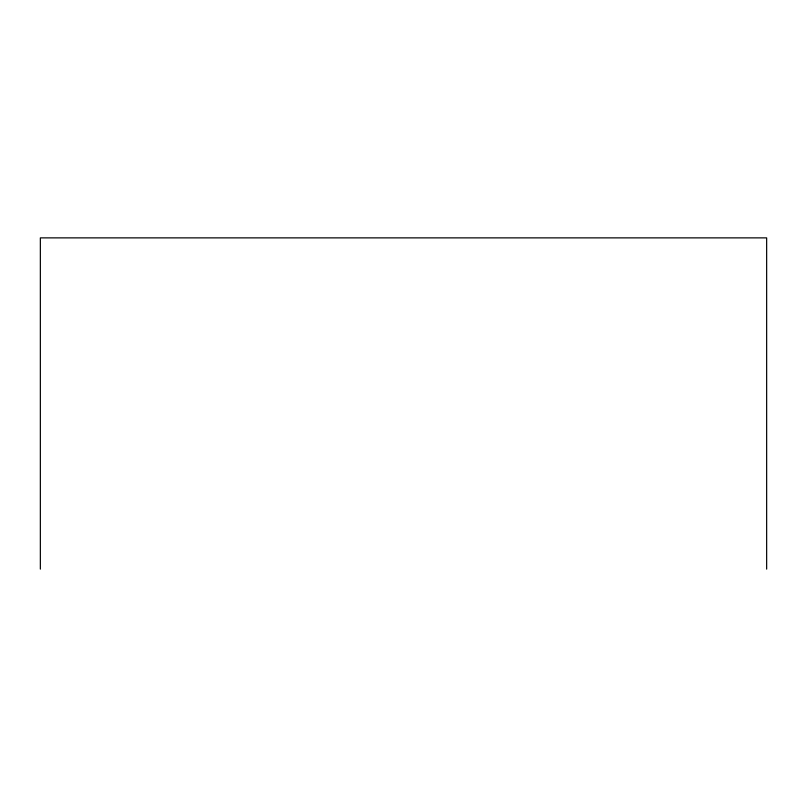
<?xml version="1.0" encoding="UTF-8"?>
<svg xmlns="http://www.w3.org/2000/svg" width="807" height="807" viewBox="0 0 807 807"><rect width="100%" height="100%" fill="white"/><g stroke="black" fill="none" stroke-linecap="round" stroke-linejoin="round"><path stroke-width="1.21" d="M766.65 569.127L766.65 237.873L40.35 237.873L40.35 569.127"/></g></svg>
